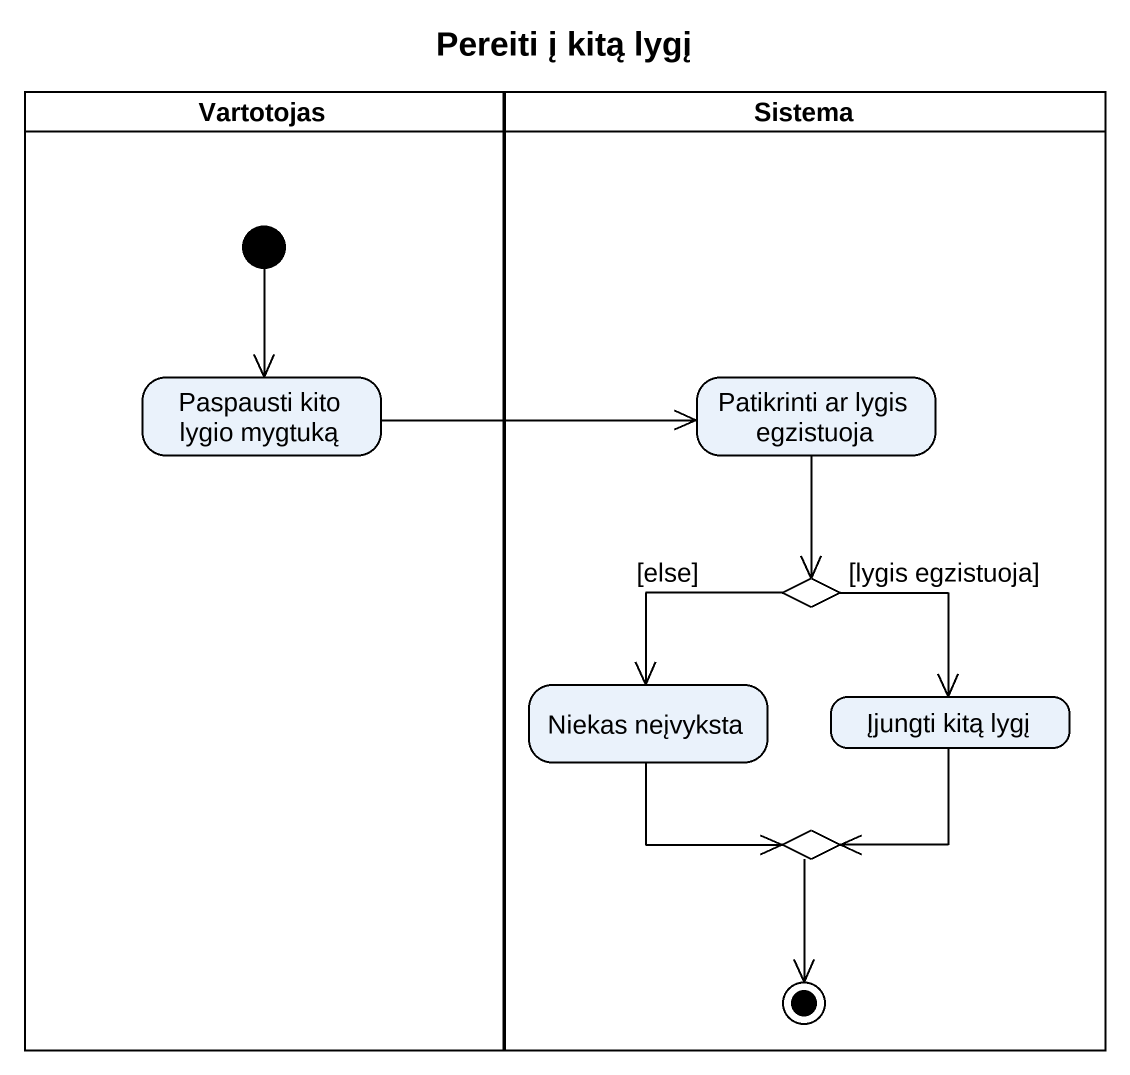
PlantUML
@startuml
title Pereiti į kitą lygį
hide empty description
state Vartotojas <<partition>> {
  state "Paspausti kito lygio mygtuką" as Paspausti_kito_lygio_mygtuką
  [*] --> Paspausti_kito_lygio_mygtuką
}
state Sistema <<partition>> {
  state "Patikrinti ar lygis egzistuoja" as Patikrinti_ar_lygis
  state choice1 <<choice>>
  state "Niekas neįvyksta" as Niekas_neįvyksta
  state "Įjungti kitą lygį" as Įjungti_kitą_lygį
  state choice2 <<choice>>
  choice2 --> [*]
}
Paspausti_kito_lygio_mygtuką -right-> Patikrinti_ar_lygis
Patikrinti_ar_lygis --> choice1
choice1 --> Niekas_neįvyksta : [else]
choice1 --> Įjungti_kitą_lygį : [lygis egzistuoja]
Niekas_neįvyksta --> choice2
Įjungti_kitą_lygį --> choice2
@enduml
